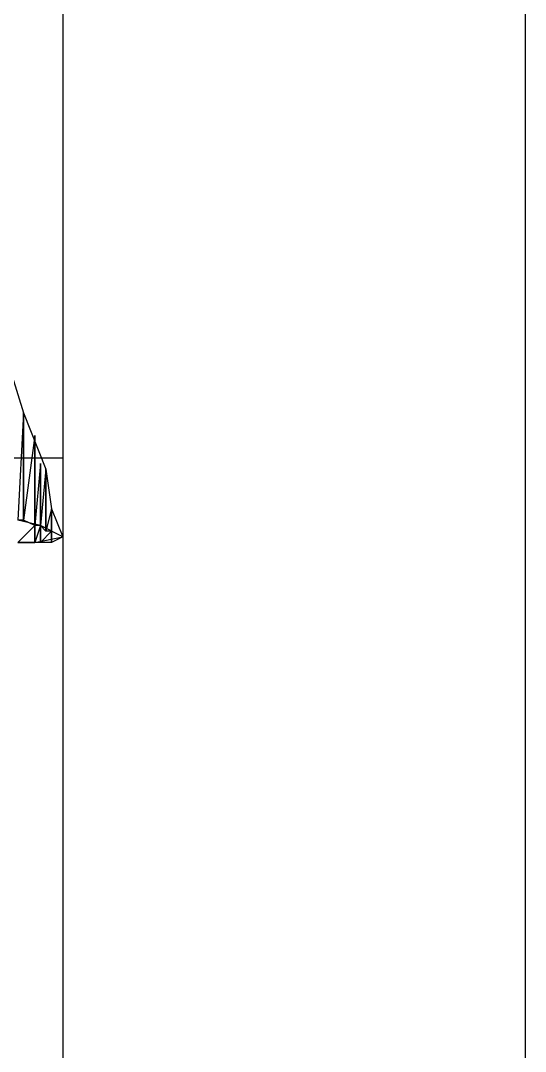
# Model space of a CAD drawing. Header units: millimetres. Extents: x 0 to 11839, y 0 to 13604.
# Drawn here: x 7261.2 to 7450.7, y 2700.5 to 3087.2 of the extents above; entities that cross this region are included whole.
import ezdxf

# ---------------------------------------------------------------- set-up
doc = ezdxf.new("R2010")
doc.units = ezdxf.units.MM
doc.layers.add('PDF_FILLS_OUTLINE', color=8, linetype='Continuous')
doc.layers.add('PDF_STROKES', color=7, linetype='Continuous')

msp = doc.modelspace()

# ---------------------------------------------------------------- linework, layer by layer
at = {"layer": 'PDF_FILLS_OUTLINE'}
for p, q in [((7262.28, 2940.05), (7260.17, 2899.83)), ((7262.28, 2899.83), (7262.28, 2940.05)), ((7262.28, 2940.05), (7262.28, 2899.83)), ((7266.52, 2931.58), (7262.28, 2899.83)), ((7266.52, 2897.72), (7266.52, 2931.58)), ((7266.52, 2931.58), (7266.52, 2897.72)), ((7268.63, 2921), (7266.52, 2897.72)), ((7268.63, 2897.72), (7268.63, 2921)), ((7268.63, 2921), (7268.63, 2897.72)), ((7270.75, 2918.88), (7268.63, 2897.72)), ((7270.75, 2895.6), (7270.75, 2918.88)), ((7270.75, 2918.88), (7270.75, 2895.6)), ((7272.87, 2904.07), (7270.75, 2895.6)), ((7272.87, 2895.6), (7272.87, 2904.07)), ((7272.87, 2904.07), (7272.87, 2895.6)), ((7262.28, 2899.83), (7260.17, 2899.83)), ((7266.52, 2897.72), (7262.28, 2899.83)), ((7266.52, 2897.72), (7260.17, 2891.37)), ((7268.63, 2897.72), (7266.52, 2891.37)), ((7266.52, 2891.37), (7266.52, 2897.72)), ((7268.63, 2897.72), (7266.52, 2897.72)), ((7266.52, 2897.72), (7266.52, 2891.37)), ((7268.63, 2891.37), (7268.63, 2897.72)), ((7270.75, 2895.6), (7268.63, 2897.72)), ((7268.63, 2897.72), (7268.63, 2891.37)), ((7272.87, 2895.6), (7268.63, 2891.37)), ((7272.87, 2895.6), (7270.75, 2895.6)), ((7277.1, 2893.48), (7272.87, 2895.6)), ((7272.87, 2891.37), (7272.87, 2895.6)), ((7272.87, 2895.6), (7272.87, 2891.37)), ((7277.1, 2893.48), (7272.87, 2891.37)), ((7266.52, 2891.37), (7260.17, 2891.37)), ((7268.63, 2891.37), (7266.52, 2891.37)), ((7272.87, 2891.37), (7268.63, 2891.37))]:
    msp.add_line(p, q, dxfattribs=at)
at = {"layer": 'PDF_STROKES'}
for p, q in [((7277.1, 3727.45), (7277.1, 1206.5)), ((7450.67, 1206.5), (7450.67, 3727.45)), ((7253.82, 2967.57), (7262.28, 2940.05)), ((7262.28, 2940.05), (7270.75, 2918.88)), ((6591.3, 2923.12), (7277.1, 2923.12)), ((7270.75, 2918.88), (7272.87, 2904.07)), ((7272.87, 2904.07), (7277.1, 2893.48)), ((7268.63, 2897.72), (7260.17, 2899.83)), ((7277.1, 2893.48), (7268.63, 2897.72)), ((7266.52, 2891.37), (7277.1, 2893.48)), ((7260.17, 2891.37), (7266.52, 2891.37))]:
    msp.add_line(p, q, dxfattribs=at)

doc.saveas('drawing.dxf')
